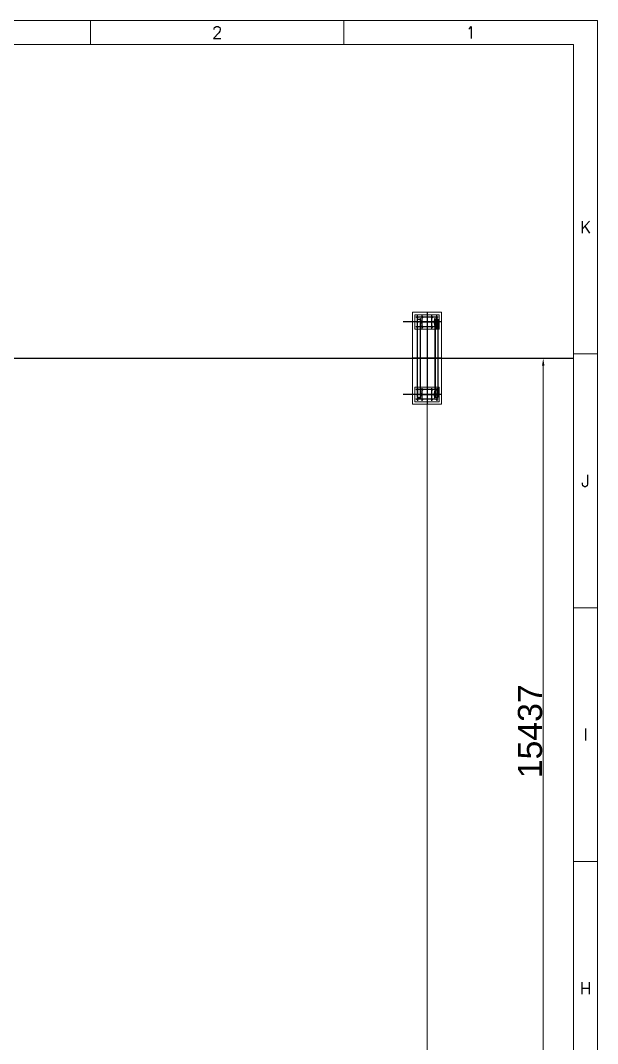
# Model space of a CAD drawing. Header units: millimetres. Extents: x -131970 to 468030, y -148196 to 152489.
# Drawn here: x 113228 to 125175, y 131321 to 152489 of the extents above; entities that cross this region are included whole.
import ezdxf
from ezdxf.enums import TextEntityAlignment as Align
from ezdxf.xclip import XClip

# ---------------------------------------------------------------- set-up
doc = ezdxf.new("R2010")
doc.units = ezdxf.units.MM
doc.header["$LTSCALE"] = 500
doc.header["$XCLIPFRAME"] = 2
doc.linetypes.add('BUILDING PLAN$1$CENTER', pattern=[2, 1.25, -0.25, 0.25, -0.25])
doc.layers.get('0').update_dxf_attribs({"linetype": 'CONTINUOUS'})
doc.layers.get('Defpoints').update_dxf_attribs({"linetype": 'CONTINUOUS'})
doc.layers.add('0 DIMENSION', color=1, linetype='CONTINUOUS', lineweight=13)
doc.layers.add('TEMPLATE', color=7, linetype='CONTINUOUS', lineweight=20)
doc.layers.add('BUILDING PLAN$0$CL', color=1, linetype='BUILDING PLAN$1$CENTER')
doc.layers.add('BUILDING PLAN$0$DIMTEXT', color=7, linetype='CONTINUOUS')
doc.styles.add('BUILDING PLAN$0$Standard', font='arial.ttf')
doc.styles.add('ROMANS', font='romans.shx')
doc.dimstyles.new('BUILDING PLAN$0$DIM100$0', dxfattribs={"dimtxt": 500, "dimasz": 150, "dimexe": 65, "dimexo": 65, "dimgap": 15, "dimtad": 1, "dimdec": 0, "dimzin": 0, "dimdsep": 46, "dimtxsty": 'BUILDING PLAN$0$Standard', "dimsah": 1, "dimcen": 0.09, "dimclrd": 1, "dimclre": 1, "dimclrt": 256, "dimadec": 0, "dimazin": 0, "dimtfac": 1, "dimtdec": 0, "dimtofl": 0, "dimtmove": 0, "dimatfit": 3, "dimfxl": 1, "dimtolj": 1, "dimtzin": 0, "dimarcsym": 0})

# ---------------------------------------------------------------- blocks, each defined once
blk = doc.blocks.new('BUILDING PLAN$0$A$C724942FE')
at = {"layer": 'BUILDING PLAN$0$DIMTEXT', "linetype": 'Continuous', "lineweight": 9}
for p, q in [((0, 150), (70, 150)), ((0, 150), (0, 149)), ((2, 147), (30, 145)), ((33, 143), (33, 75)), ((38, 143), (38, 75)), ((68, 147), (40, 145)), ((70, 150), (70, 149)), ((0, 0), (0, 1)), ((2, 3), (30, 5)), ((33, 7), (33, 75)), ((38, 7), (38, 75)), ((68, 3), (40, 5)), ((70, 0), (70, 1)), ((0, 0), (70, 0))]:
    blk.add_line(p, q, dxfattribs=at)
for centre, start, end in [((3, 149), 180, 266.7295), ((30, 143), 0, 86.7295), ((40, 143), 93.2705, 180), ((68, 149), 273.2705, 0), ((3, 1), 93.2705, 180), ((30, 7), 273.2705, 0), ((40, 7), 180, 266.7295), ((68, 1), 0, 86.7295)]:
    blk.add_arc(centre, 2.5, start, end, dxfattribs=at)
blk = doc.blocks.new('BUILDING PLAN$0$A$C2D5647E8')
for p, q in [((58.2, 299.7), (733.2, 299.7)), ((58.2, 299.7), (58.2, 272.7)), ((58.2, 275.2), (733.2, 275.2)), ((58.2, 272.7), (733.2, 272.7)), ((733.2, 299.7), (733.2, 272.7)), ((58.2, 147.7), (733.2, 147.7)), ((58.2, 120.7), (58.2, 147.7)), ((58.2, 145.2), (733.2, 145.2)), ((58.2, 120.7), (733.2, 120.7)), ((733.2, 120.7), (733.2, 147.7))]:
    blk.add_line(p, q)
at = {"layer": 'BUILDING PLAN$0$CL', "ltscale": 500}
for p, q in [((83.2, 330.9), (83.2, -0.1)), ((708.2, 330.9), (708.2, -0.1))]:
    blk.add_line(p, q, dxfattribs=at)
at = {"layer": 'BUILDING PLAN$0$DIMTEXT', "linetype": 'Continuous', "lineweight": 9, "xscale": 0.8333, "yscale": 0.8333, "zscale": 0.8333}
for p in [(54, 147.7), (679, 147.7)]:
    blk.add_blockref('BUILDING PLAN$0$A$C724942FE', p, dxfattribs=at)
blk = doc.blocks.new('*D357')
at = {"color": 1, "linetype": 'ByBlock', "lineweight": -2, "transparency": 16777216}
for p, q in [((34029, 0), (33985, 0)), ((34050, -150), (34050, -15287)), ((34029, -15437), (33985, -15437))]:
    blk.add_line(p, q, dxfattribs=at)
for points in [[(34025, -150), (34075, -150), (34050, 0)], [(34025, -15287), (34075, -15287), (34050, -15437)]]:
    blk.add_solid(points, dxfattribs=at)
at = {"layer": 'Defpoints', "color": 0, "linetype": 'ByBlock', "lineweight": -2, "transparency": 16777216}
for p in [(34094, 0), (34050, -15437), (34094, -15437)]:
    blk.add_point(p, dxfattribs=at)
at = {"linetype": 'ByBlock', "lineweight": -2, "transparency": 16777216, "insert": (33779, -7718), "char_height": 500, "attachment_point": 5, "rotation": 90, "style": 'BUILDING PLAN$0$Standard'}
blk.add_mtext('\\A1;15437', dxfattribs=at)
blk = doc.blocks.new('BUILDING PLAN$0$57')
at = {"layer": 'BUILDING PLAN$0$CL', "ltscale": 500}
for p, q in [((4487540, 427196), (4487540, 426731)), ((4487640, 427263), (4487640, 426469)), ((4487740, 427196), (4487740, 426731)), ((4488390, 427263), (4488390, 426663)), ((4489040, 427196), (4489040, 426731)), ((4489140, 427263), (4489140, 426469)), ((4489240, 427196), (4489240, 426731)), ((4487440, 426963), (4489340, 426963)), ((4487772, 427163), (4487507, 427163)), ((4487772, 427063), (4487507, 427063)), ((4489008, 427163), (4489273, 427163)), ((4489273, 427063), (4489008, 427063)), ((4487772, 426863), (4487507, 426863)), ((4487772, 426763), (4487507, 426763)), ((4489273, 426863), (4489008, 426863)), ((4489008, 426763), (4489273, 426763))]:
    blk.add_line(p, q, dxfattribs=at)
at = {"layer": 'BUILDING PLAN$0$DIMTEXT', "linetype": 'Continuous', "lineweight": 9}
for p, q in [((4487640, 427213), (4487640, 427163)), ((4489140, 427213), (4489140, 427163))]:
    blk.add_line(p, q, dxfattribs=at)
at = {"layer": 'BUILDING PLAN$0$DIMTEXT', "color": 4, "lineweight": 20}
blk.add_lwpolyline([(4487440, 427263), (4489340, 427263), (4489340, 426663), (4487440, 426663)], close=True, dxfattribs=at)
at = {"layer": 'BUILDING PLAN$0$DIMTEXT', "linetype": 'Continuous', "lineweight": 9}
for points in [[(4487490, 427213), (4487790, 427213), (4487790, 426713), (4487490, 426713)], [(4488990, 427213), (4489290, 427213), (4489290, 426713), (4488990, 426713)], [(4489290, 427213), (4488990, 427213), (4488990, 426713), (4489290, 426713)]]:
    blk.add_lwpolyline(points, close=True, dxfattribs=at)
for centre in [(4487540, 427163), (4487640, 427163), (4487740, 427163), (4489040, 427163), (4489140, 427163), (4489240, 427163), (4487540, 427063), (4487740, 427063), (4489040, 427063), (4489240, 427063), (4487540, 426863), (4487540, 426763), (4487640, 426763), (4487740, 426863), (4487740, 426763), (4489040, 426863), (4489040, 426763), (4489140, 426763), (4489240, 426863), (4489240, 426763)]:
    blk.add_circle(centre, 15, dxfattribs=at)
at = {"layer": 'BUILDING PLAN$0$DIMTEXT', "linetype": 'Continuous', "lineweight": 9, "xscale": 2.000341124820999, "yscale": 2.000341124820999, "zscale": 2.000341124820999}
for p in [(4487570, 426824), (4489070, 426824)]:
    blk.add_blockref('BUILDING PLAN$0$A$C724942FE', p, dxfattribs=at)
blk = doc.blocks.new('*D362')
at = {"color": 1, "linetype": 'ByBlock', "lineweight": -2, "transparency": 16777216}
for p, q in [((34029, 0), (33985, 0)), ((34050, -150), (34050, -15287)), ((34029, -15437), (33985, -15437))]:
    blk.add_line(p, q, dxfattribs=at)
for points in [[(34025, -150), (34075, -150), (34050, 0)], [(34025, -15287), (34075, -15287), (34050, -15437)]]:
    blk.add_solid(points, dxfattribs=at)
at = {"layer": 'Defpoints', "color": 0, "linetype": 'ByBlock', "lineweight": -2, "transparency": 16777216}
for p in [(34094, 0), (34050, -15437), (34094, -15437)]:
    blk.add_point(p, dxfattribs=at)
at = {"linetype": 'ByBlock', "lineweight": -2, "transparency": 16777216, "insert": (33779, -7718), "char_height": 500, "attachment_point": 5, "rotation": 90, "style": 'BUILDING PLAN$0$Standard'}
blk.add_mtext('\\A1;15437', dxfattribs=at)
blk = doc.blocks.new('FRAME A1')
at = {"color": 7}
blk.add_lwpolyline([(-874.843704, 11.084145), (-53.843704, 11.084145), (-53.843704, 595.084145), (-874.843704, 595.084145)], close=True, dxfattribs=at)
at = {"layer": 'TEMPLATE'}
for p, q in [((-153.843704, 600.084145), (-153.843704, 595.084145)), ((-101.343704, 600.084145), (-101.343704, 595.084145)), ((-48.843704, 531.084145), (-53.843704, 531.084145)), ((-48.843704, 478.584145), (-53.843704, 478.584145)), ((-48.843704, 426.084145), (-53.843704, 426.084145))]:
    blk.add_line(p, q, dxfattribs=at)
at = {"layer": 'TEMPLATE', "color": 5}
blk.add_lwpolyline([(-889.843704, 6.084145), (-48.843704, 6.084145), (-48.843704, 600.084145), (-889.843704, 600.084145)], close=True, dxfattribs=at)
at = {"layer": 'TEMPLATE', "ltscale": 50, "style": 'ROMANS'}
for s, p in [('2', (-127.593704, 597.584145)), ('1', (-75.093704, 597.584145)), ('K', (-51.343704, 557.334145)), ('J', (-51.343704, 504.834145)), ('I', (-51.343704, 452.334145)), ('H', (-51.343704, 399.834145))]:
    blk.add_text(s, height=2.5, dxfattribs=at).set_placement(p, align=Align.MIDDLE_CENTER)
blk = doc.blocks.new('BUILDING PLAN')
at = {"color": 9, "linetype": 'ByBlock', "lineweight": -2}
blk.add_lwpolyline([(76653.2, 0), (76653.2, -34787), (-46749.3, -34807.7), (-46749.3, -20.7)], close=True, dxfattribs=at)
blk.add_lwpolyline([(31645.5, 0), (26544.6, 0)], dxfattribs=at)
at = {"layer": 'BUILDING PLAN$0$CL', "color": 8, "lineweight": 9, "ltscale": 500}
for p, q in [((-39767.5, 0), (74631.7, 0)), ((31645.5, 0), (31645.5, -34794.5))]:
    blk.add_line(p, q, dxfattribs=at)
at = {"color": 9, "lineweight": -2, "rotation": 270}
blk.add_blockref('BUILDING PLAN$0$57', (-395317.9, 4488390.1), dxfattribs=at)
blk.add_blockref('BUILDING PLAN$0$57', (-395317.9, 4488390.1), dxfattribs=at)
at = {"layer": 'BUILDING PLAN$0$DIMTEXT', "linetype": 'Continuous', "lineweight": 9, "xscale": 2.400505369999998, "yscale": 2.400505369999998, "zscale": 2.400505369999998, "rotation": 270}
blk.add_blockref('BUILDING PLAN$0$A$C2D5647E8', (31151.1, 949.9), dxfattribs=at)
blk.add_blockref('BUILDING PLAN$0$A$C2D5647E8', (31151.1, 949.9), dxfattribs=at)
at = {"color": 9, "linetype": 'ByBlock', "lineweight": -2}
for picture in ['*D357', '*D362']:
    dim = blk.add_linear_dim(base=(34049.8, -15437), p1=(34094.3, 0), p2=(34094.3, -15437), angle=270, dimstyle='BUILDING PLAN$0$DIM100$0', dxfattribs=at)
    dim.commit()
    dim.dimension.update_dxf_attribs({"geometry": picture, "text_midpoint": (33779.4, -7718.5)})

msp = doc.modelspace()

# ---------------------------------------------------------------- block references
at = {"layer": '0 DIMENSION', "linetype": 'ByBlock'}
ref = msp.add_blockref('BUILDING PLAN', (90000, 145500), dxfattribs=at)
XClip(ref).set_block_clipping_path([(-40296.2847446482, -27160.9180562167), (34674.8181025925, 6489.0819437833)])

# ---------------------------------------------------------------- next in the draw order: block references
at = {"layer": '0 DIMENSION', "linetype": 'ByBlock', "xscale": 100, "yscale": 100}
msp.add_blockref('FRAME A1', (130059.189, 92480.667), dxfattribs=at)

doc.saveas('drawing.dxf')
